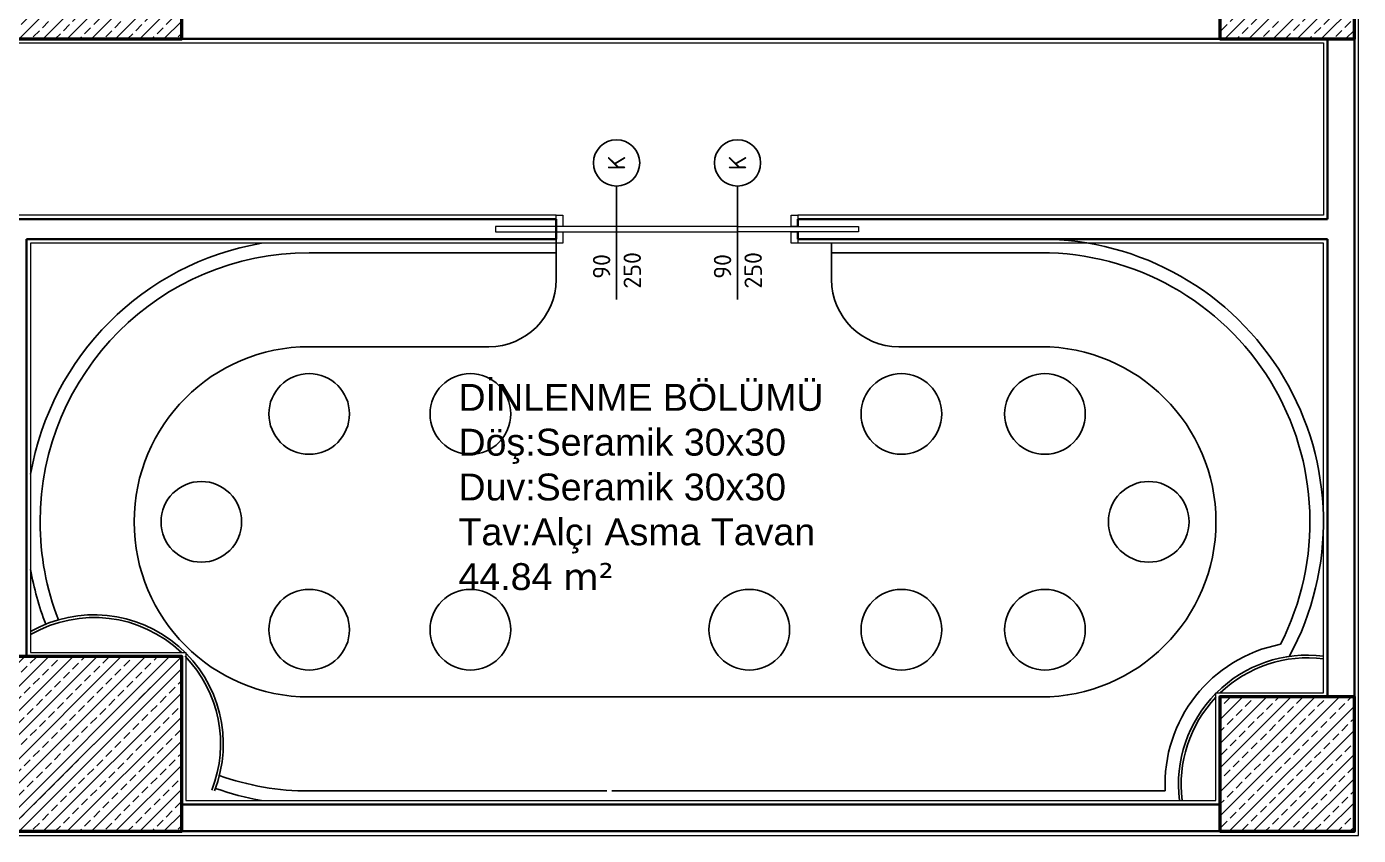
# Model space of a CAD drawing. Header units: millimetres. Extents: x 1443065 to 1517367, y 3763150 to 3779068.
# Drawn here: x 1503658 to 1504649, y 3765844 to 3766446 of the extents above; entities that cross this region are included whole.
import ezdxf
from ezdxf.enums import TextEntityAlignment as Align

# ---------------------------------------------------------------- set-up
doc = ezdxf.new("R2010")
doc.units = ezdxf.units.MM
for name, color, linetype in [('1 tefriş 2', 8, 'Continuous'), ('m-TAR_duvar', 8, 'Continuous'), ('m-TFR_vitrifiye', 1, 'Continuous'), ('m-YAZ_poz', 7, 'Continuous')]:
    doc.layers.add(name, color=color, linetype=linetype)
for name, color, linetype, lineweight in [('DUVAR', 2, 'Continuous', 35), ('MAHAL', 52, 'Continuous', 13), ('MERDIVEN', 4, 'Continuous', 20), ('SIVA', 3, 'Continuous', 9), ('TASIYICI', 170, 'Continuous', 50)]:
    doc.layers.add(name, color=color, linetype=linetype, lineweight=lineweight)
doc.styles.add('mono', font='isocpeur.ttf')
doc.styles.get("Standard").update_dxf_attribs({"font": 'arial.ttf'})
pattern_1 = [(45, (78491.543, -87954.948), (-8.98025612, 8.98025612), []), (45, (78500.523, -87954.948), (-8.98025612, 8.98025612), [6.35, -3.175])]

# ---------------------------------------------------------------- blocks, each defined once
blk = doc.blocks.new('m-penpoz')
blk.add_line((0, -1.625), (0, 0))
blk.add_circle((0, 0.332), 0.332)
blk.add_attdef('POZNO', text='', height=0.18).set_placement((0, 0.332), align=Align.MIDDLE)
blk.add_attdef('HEIGHT', text='', height=0.18, rotation=90).set_placement((0.069, -1.625), align=Align.TOP_LEFT)
blk.add_attdef('WIDTH', text='', height=0.18, rotation=90).set_placement((0, -1.625), align=Align.BOTTOM_LEFT)

msp = doc.modelspace()

# ---------------------------------------------------------------- hatches: boundary and pattern name
at = {"layer": 'm-TAR_duvar'}
h = msp.add_hatch(dxfattribs=at)
h.set_pattern_fill('ANSI33', color=256, scale=2)
h.set_pattern_definition([(45, (80981.976, -90835.454), (-8.98025612, 8.98025612), []), (45, (80990.956, -90835.454), (-8.98025612, 8.98025612), [6.35, -3.175])])
h.paths.add_polyline_path([(1503643.38, 3766436.58), (1503773.81, 3766436.58), (1503773.81, 3766566.58), (1503643.38, 3766566.58)])
h = msp.add_hatch(dxfattribs=at)
h.set_pattern_fill('ANSI33', color=256, scale=2)
h.set_pattern_definition(pattern_1)
h.paths.add_polyline_path([(1504646.38, 3766536.58), (1504546.38, 3766536.58), (1504546.38, 3766436.58), (1504646.38, 3766436.58)])
h = msp.add_hatch(dxfattribs=at)
h.set_pattern_fill('ANSI33', color=256, scale=2)
h.set_pattern_definition([(45, (80981.976, -91424.947), (-8.98025612, 8.98025612), []), (45, (80990.956, -91424.947), (-8.98025612, 8.98025612), [6.35, -3.175])])
h.paths.add_polyline_path([(1503643.38, 3765847.09), (1503773.81, 3765847.09), (1503773.81, 3765977.09), (1503643.38, 3765977.09)])
h = msp.add_hatch(dxfattribs=at)
h.set_pattern_fill('ANSI33', color=256, scale=2)
h.set_pattern_definition(pattern_1)
h.paths.add_polyline_path([(1504646.38, 3765947.09), (1504546.38, 3765947.09), (1504546.38, 3765847.09), (1504646.38, 3765847.09)])

# ---------------------------------------------------------------- linework, layer by layer
at = {"layer": '1 tefriş 2'}
msp.add_line((1503773.81, 3765977.09), (1503643.38, 3765847.08), dxfattribs=at)
at = {"layer": 'DUVAR'}
for p, q in [((1504646.38, 3767196.58), (1504646.38, 3765947.09)), ((1504546.38, 3766436.58), (1503773.32, 3766436.58)), ((1504626.38, 3766436.58), (1504626.38, 3766302.6)), ((1503193.3, 3766302.59), (1504052.37, 3766302.59)), ((1504052.37, 3766302.59), (1504052.37, 3766287.59)), ((1504232.37, 3766302.59), (1504626.38, 3766302.6)), ((1504232.37, 3766302.59), (1504232.37, 3766297.09)), ((1503658.36, 3766287.59), (1504052.37, 3766287.59)), ((1503658.36, 3765977.09), (1503658.36, 3766287.59)), ((1504232.37, 3766293.09), (1504232.37, 3766287.59)), ((1504232.37, 3766287.59), (1504626.38, 3766287.59)), ((1504626.38, 3766287.59), (1504626.38, 3765947.09)), ((1504546.38, 3765867.09), (1503773.32, 3765867.09)), ((1503773.81, 3765847.09), (1504546.38, 3765847.09))]:
    msp.add_line(p, q, dxfattribs=at)
msp.add_lwpolyline([(1503658.36, 3765867.08), (1503658.36, 3765867.09)], dxfattribs=at)
at = {"layer": 'm-TFR_vitrifiye'}
for p, q in [((1504052.37, 3766287.59), (1504052.37, 3766257.59)), ((1503868.61, 3766277.59), (1504052.37, 3766277.59)), ((1504257.37, 3766284.59), (1504257.37, 3766257.59)), ((1504257.37, 3766277.59), (1504413.12, 3766277.59)), ((1503868.61, 3766207.59), (1504002.37, 3766207.59)), ((1504416.12, 3766207.59), (1504307.37, 3766207.59)), ((1503868.61, 3765947.09), (1504115.55, 3765947.09)), ((1504416.12, 3765947.09), (1504115.55, 3765947.09)), ((1503868.61, 3765877.09), (1504090, 3765877.09)), ((1504505.63, 3765877.09), (1504093.8, 3765877.09))]:
    msp.add_line(p, q, dxfattribs=at)
for centre in [(1503868.61, 3766157.59), (1503988.61, 3766157.59), (1504309.33, 3766157.59), (1504416.12, 3766157.59), (1503788.36, 3766077.34), (1504493.38, 3766077.34), (1503868.61, 3765997.09), (1503988.61, 3765997.09), (1504196.12, 3765997.09), (1504309.33, 3765997.09), (1504416.12, 3765997.09)]:
    msp.add_circle(centre, 30, dxfattribs=at)
for centre, radius, start, end in [((1504413.12, 3766077.34), 210.25, 331.5567, 90), ((1503868.61, 3766077.34), 210.25, 99.69049, 170.30951), ((1503868.61, 3766077.34), 200.25, 90, 180), ((1504413.12, 3766077.34), 200.25, 332.93872, 90), ((1504002.37, 3766257.59), 50, 270, 0), ((1504307.37, 3766257.59), 50, 180, 270), ((1503868.61, 3766077.34), 130.25, 90, 180), ((1504413.12, 3766077.34), 130.25, 0, 90), ((1503868.61, 3766077.34), 200.25, 180, 201.34807), ((1503868.61, 3766077.34), 130.25, 180, 270), ((1504413.12, 3766077.34), 130.25, 270, 0), ((1503868.61, 3766077.34), 210.25, 189.69049, 201.23593), ((1503708.59, 3765912.09), 96.08, 338.63633, 119.44606), ((1503708.59, 3765912.09), 94.08, 46.28699, 120.13604), ((1504611.59, 3765882.09), 106.08, 100.94515, 182.70163), ((1503708.59, 3765912.09), 94.08, 338.63633, 43.95531), ((1504611.59, 3765882.09), 96.08, 82.95587, 134.94672), ((1504611.59, 3765882.09), 94.08, 82.80534, 133.71301), ((1504611.59, 3765882.09), 96.08, 135.2264, 187.17458), ((1504611.59, 3765882.09), 94.08, 136.47917, 187.32793), ((1503868.61, 3766077.34), 200.25, 250.49514, 270), ((1503868.61, 3766077.34), 210.25, 250.60729, 260.3108)]:
    msp.add_arc(centre, radius, start, end, dxfattribs=at)
at = {"layer": 'MERDIVEN', "ltscale": 0.4}
for p, q in [((1504187.37, 3766297.09), (1504097.37, 3766297.09)), ((1504097.37, 3766293.09), (1504187.37, 3766293.09))]:
    msp.add_line(p, q, dxfattribs=at)
at = {"layer": 'MERDIVEN'}
for points in [[(1504007.37, 3766293.09), (1504097.37, 3766293.09), (1504097.37, 3766297.09), (1504007.37, 3766297.09)], [(1504052.37, 3766297.09), (1504052.37, 3766305.59), (1504057.37, 3766305.59), (1504057.37, 3766297.09)], [(1504277.37, 3766293.09), (1504187.37, 3766293.09), (1504187.37, 3766297.09), (1504277.37, 3766297.09)], [(1504227.37, 3766297.09), (1504227.37, 3766305.59), (1504232.37, 3766305.59), (1504232.37, 3766297.09)], [(1504052.37, 3766284.59), (1504052.37, 3766293.09), (1504057.37, 3766293.09), (1504057.37, 3766284.59)], [(1504227.37, 3766284.59), (1504227.37, 3766293.09), (1504232.37, 3766293.09), (1504232.37, 3766284.59)]]:
    msp.add_lwpolyline(points, close=True, dxfattribs=at)
at = {"layer": 'SIVA'}
for points in [[(1501970.55, 3765854.59), (1501970.55, 3765844.09), (1504649.38, 3765844.09), (1504649.38, 3768859.58), (1503776.81, 3768859.58), (1503776.32, 3769450.09), (1501795.91, 3769450.09)], [(1503564.35, 3766518.68), (1503631.56, 3766518.68), (1503631.54, 3766433.58), (1504623.38, 3766433.58), (1504623.38, 3766305.6), (1504232.37, 3766305.59)], [(1504052.37, 3766305.59), (1503085.25, 3766305.59)], [(1504052.37, 3766284.59), (1503661.36, 3766284.59), (1503661.36, 3765980.09), (1503776.81, 3765980.09), (1503776.81, 3765870.09), (1504543.38, 3765870.09), (1504543.38, 3765950.09), (1504623.38, 3765950.09), (1504623.38, 3766284.59), (1504232.37, 3766284.59)]]:
    msp.add_lwpolyline(points, dxfattribs=at)
at = {"layer": 'TASIYICI'}
for points in [[(1503643.38, 3766436.58), (1503773.81, 3766436.58), (1503773.81, 3766566.58), (1503643.38, 3766566.58)], [(1504546.38, 3766436.58), (1504646.38, 3766436.58), (1504646.38, 3766536.58), (1504546.38, 3766536.58)], [(1503643.38, 3765847.09), (1503773.81, 3765847.09), (1503773.81, 3765977.09), (1503643.38, 3765977.09)], [(1504546.38, 3765847.09), (1504646.38, 3765847.09), (1504646.38, 3765947.09), (1504546.38, 3765947.09)], [(1504546.38, 3765847.09), (1504646.38, 3765847.09), (1504646.38, 3765947.09), (1504546.38, 3765947.09)]]:
    msp.add_lwpolyline(points, close=True, dxfattribs=at)

# ---------------------------------------------------------------- block references
at = {"layer": 'm-YAZ_poz'}
ref = msp.add_blockref('m-penpoz', (1504097.37, 3766327.11), dxfattribs=dict(at, xscale=51.83999999999998, yscale=51.83999999999998, zscale=51.83999999999998, rotation=0.0004505966874107999))
ref.add_attrib('WIDTH', '90', dxfattribs={"layer": '0', "height": 12.96, "rotation": 90, "style": 'mono'}).set_placement((1504096.58, 3766276.56), align=Align.BOTTOM_RIGHT)
ref.add_attrib('HEIGHT', '250', dxfattribs={"layer": '0', "height": 12.96, "rotation": 90, "style": 'mono'}).set_placement((1504119.38, 3766278.01), align=Align.BOTTOM_RIGHT)
ref.add_attrib('POZNO', 'K', dxfattribs={"layer": '0', "height": 12.96, "rotation": 90, "style": 'mono'}).set_placement((1504097.37, 3766344.32), align=Align.MIDDLE_CENTER)
ref = msp.add_blockref('m-penpoz', (1504187.37, 3766327.11), dxfattribs=dict(at, xscale=51.83999999999998, yscale=51.83999999999998, zscale=51.83999999999998, rotation=0.0004505966874107999))
ref.add_attrib('WIDTH', '90', dxfattribs={"layer": '0', "height": 12.96, "rotation": 90, "style": 'mono'}).set_placement((1504186.58, 3766276.56), align=Align.BOTTOM_RIGHT)
ref.add_attrib('HEIGHT', '250', dxfattribs={"layer": '0', "height": 12.96, "rotation": 90, "style": 'mono'}).set_placement((1504209.38, 3766278.01), align=Align.BOTTOM_RIGHT)
ref.add_attrib('POZNO', 'K', dxfattribs={"layer": '0', "height": 12.96, "rotation": 90, "style": 'mono'}).set_placement((1504187.37, 3766344.32), align=Align.MIDDLE_CENTER)

# ---------------------------------------------------------------- texts
at = {"layer": 'MAHAL', "insert": (1503979.72, 3766026.3), "char_height": 20, "width": 398.1721, "attachment_point": 7}
msp.add_mtext('{\\f@Arial Unicode MS|b0|i0|c162|p34;DİNLENME BÖLÜMÜ\\PDöş:Seramik 30x30\\PDuv:Seramik 30x30\\PTav:Alçı Asma Tavan\\P44.84 \\fVerdana|b0|i0|c162|p34;m²}', dxfattribs=at)

doc.saveas('drawing.dxf')
